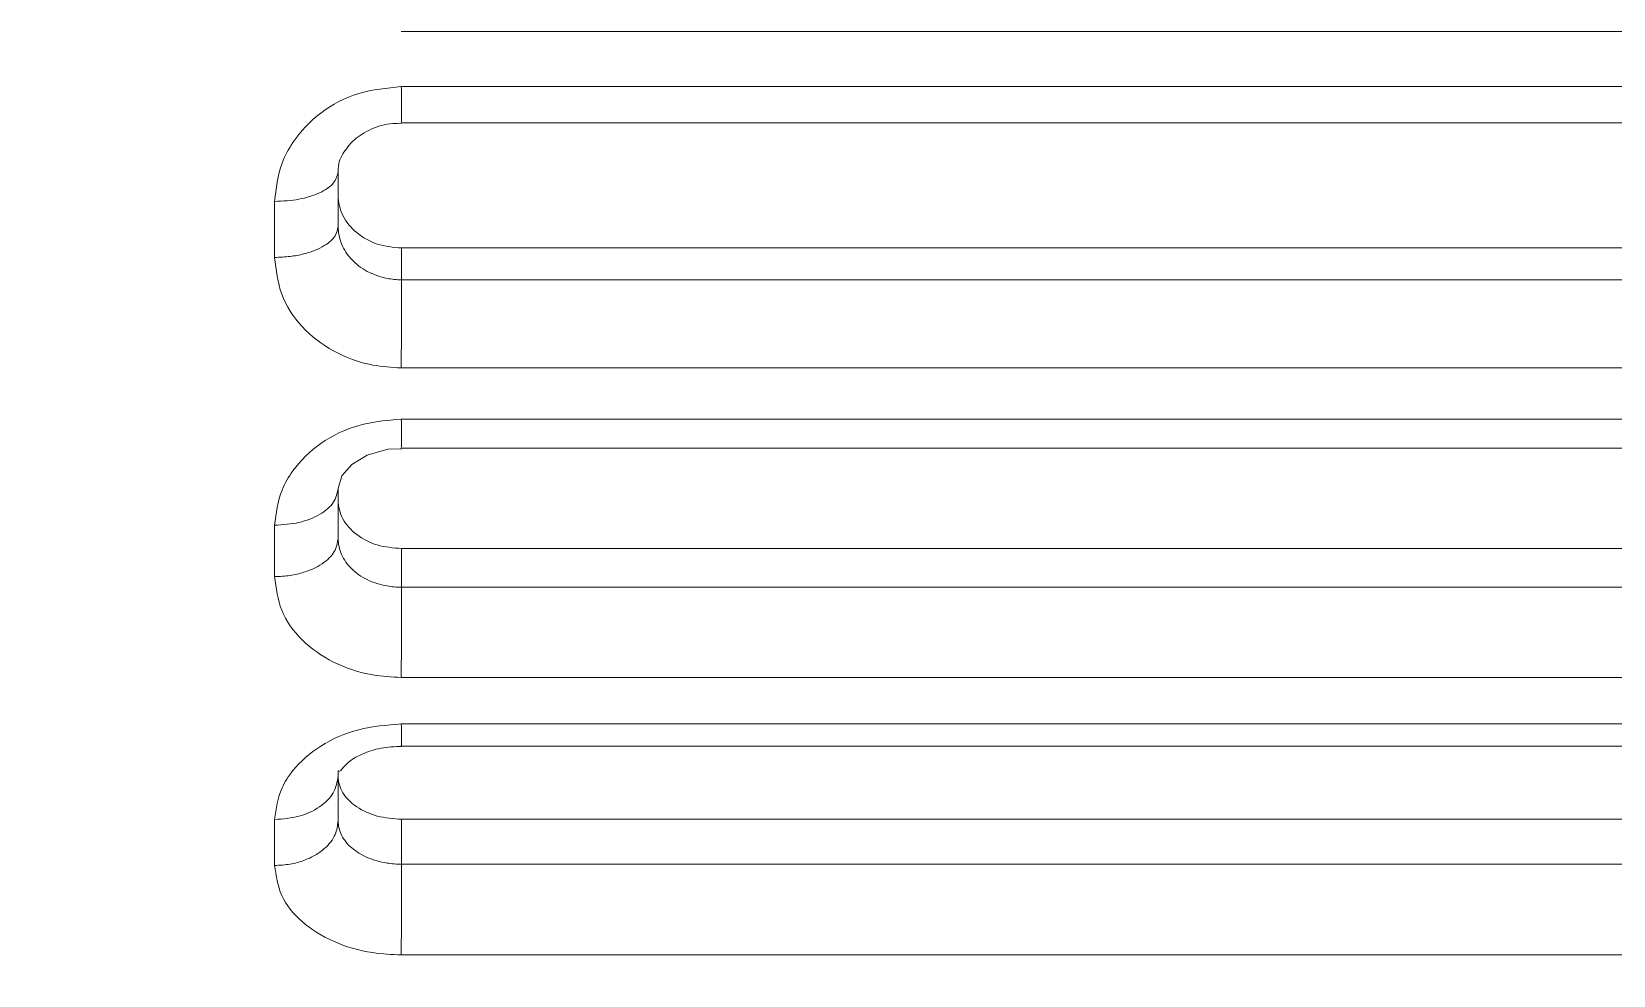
# Model space of a CAD drawing. Header units: inches. Extents: x 0.54 to 10.46, y 0.74 to 7.76.
# Drawn here: x 1.9537 to 2.0398, y 4.6755 to 4.7269 of the extents above; entities that cross this region are included whole.
import ezdxf

# ---------------------------------------------------------------- set-up
doc = ezdxf.new("R2010")
doc.units = ezdxf.units.IN
doc.header["$MEASUREMENT"] = 0
doc.layers.add('BG', color=7, linetype='Continuous')
doc.layers.add('MCG-INT-4FT', color=7, linetype='Continuous')

# ---------------------------------------------------------------- blocks, each defined once
blk = doc.blocks.new('block 3')
at = {"layer": 'BG', "true_color": 0xffffff}
h = blk.add_hatch(color=7, dxfattribs=at)
h.dxf.hatch_style = 2
edge = h.paths.add_edge_path()
edge.add_spline(control_points=[(10.295993, 0.906118), (10.295993, 0.906118), (0.871121, 0.906118), (0.871121, 0.906118), (0.870165, 0.906118), (0.869385, 0.906891), (0.869385, 0.907854), (0.869385, 0.907854), (0.869385, 7.592153), (0.869385, 7.592153), (0.869385, 7.593109), (0.870165, 7.593889), (0.871121, 7.593889), (0.871121, 7.593889), (10.295993, 7.593889), (10.295993, 7.593889), (10.296956, 7.593889), (10.297729, 7.593109), (10.297729, 7.592153), (10.297729, 7.592153), (10.297729, 0.907854), (10.297729, 0.907854), (10.297729, 0.906891), (10.296956, 0.906118), (10.295993, 0.906118)], knot_values=[0, 0, 0, 0, 1, 1, 1, 2, 2, 2, 3, 3, 3, 4, 4, 4, 5, 5, 5, 6, 6, 6, 7, 7, 7, 8, 8, 8, 8], degree=3, periodic=1)
h.paths.add_polyline_path([(0.872857, 0.90959), (10.294257, 0.90959), (10.294257, 7.590417), (0.872857, 7.590417)])
at = {"layer": 'BG', "lineweight": 0}
blk.add_open_spline([(10.295993, 0.906118), (10.295993, 0.906118), (0.871121, 0.906118), (0.871121, 0.906118), (0.870165, 0.906118), (0.869385, 0.906891), (0.869385, 0.907854), (0.869385, 0.907854), (0.869385, 7.592153), (0.869385, 7.592153), (0.869385, 7.593109), (0.870165, 7.593889), (0.871121, 7.593889), (0.871121, 7.593889), (10.295993, 7.593889), (10.295993, 7.593889), (10.296956, 7.593889), (10.297729, 7.593109), (10.297729, 7.592153), (10.297729, 7.592153), (10.297729, 0.907854), (10.297729, 0.907854), (10.297729, 0.906891), (10.296956, 0.906118), (10.295993, 0.906118)], degree=3, knots=[0, 0, 0, 0, 1, 1, 1, 2, 2, 2, 3, 3, 3, 4, 4, 4, 5, 5, 5, 6, 6, 6, 7, 7, 7, 8, 8, 8, 8], dxfattribs=at)
blk = doc.blocks.new('block 2')
at = {"layer": 'BG'}
blk.add_blockref('block 3', (0, 0), dxfattribs=at)
blk = doc.blocks.new('block 69')
at = {"layer": 'BG', "true_color": 0xffffff}
h = blk.add_hatch(color=7, dxfattribs=at)
h.dxf.hatch_style = 2
edge = h.paths.add_edge_path()
edge.add_spline(control_points=[(10.463094, 0.739003), (10.463094, 0.739003), (0.536906, 0.739003), (0.536906, 0.739003), (0.53595, 0.739003), (0.53517, 0.739777), (0.53517, 0.74074), (0.53517, 0.74074), (0.53517, 7.75926), (0.53517, 7.75926), (0.53517, 7.760217), (0.53595, 7.760997), (0.536906, 7.760997), (0.536906, 7.760997), (10.463094, 7.760997), (10.463094, 7.760997), (10.464057, 7.760997), (10.46483, 7.760217), (10.46483, 7.75926), (10.46483, 7.75926), (10.46483, 0.74074), (10.46483, 0.74074), (10.46483, 0.739777), (10.464057, 0.739003), (10.463094, 0.739003)], knot_values=[0, 0, 0, 0, 1, 1, 1, 2, 2, 2, 3, 3, 3, 4, 4, 4, 5, 5, 5, 6, 6, 6, 7, 7, 7, 8, 8, 8, 8], degree=3, periodic=1)
h.paths.add_polyline_path([(0.538642, 0.742476), (10.461358, 0.742476), (10.461358, 7.757524), (0.538642, 7.757524)])
at = {"layer": 'BG', "lineweight": 0}
blk.add_open_spline([(10.463094, 0.739003), (10.463094, 0.739003), (0.536906, 0.739003), (0.536906, 0.739003), (0.53595, 0.739003), (0.53517, 0.739777), (0.53517, 0.74074), (0.53517, 0.74074), (0.53517, 7.75926), (0.53517, 7.75926), (0.53517, 7.760217), (0.53595, 7.760997), (0.536906, 7.760997), (0.536906, 7.760997), (10.463094, 7.760997), (10.463094, 7.760997), (10.464057, 7.760997), (10.46483, 7.760217), (10.46483, 7.75926), (10.46483, 7.75926), (10.46483, 0.74074), (10.46483, 0.74074), (10.46483, 0.739777), (10.464057, 0.739003), (10.463094, 0.739003)], degree=3, knots=[0, 0, 0, 0, 1, 1, 1, 2, 2, 2, 3, 3, 3, 4, 4, 4, 5, 5, 5, 6, 6, 6, 7, 7, 7, 8, 8, 8, 8], dxfattribs=at)
blk = doc.blocks.new('block 68')
at = {"layer": 'BG'}
blk.add_blockref('block 69', (0, 0), dxfattribs=at)
blk = doc.blocks.new('block 947')
at = {"layer": 'MCG-INT-4FT', "color": 7, "lineweight": 5, "true_color": 0xffffff}
blk.add_open_spline([(1.970356, 4.719242), (1.970356, 4.719711), (1.970434, 4.71992), (1.970616, 4.720218), (1.97076, 4.720454), (1.970968, 4.720745), (1.971246, 4.720993), (1.971497, 4.721217), (1.971805, 4.721405), (1.972151, 4.721559), (1.972515, 4.72172), (1.972922, 4.721843), (1.973339, 4.721875), (1.973496, 4.721886), (1.973654, 4.721885), (1.973812, 4.721884)], degree=3, knots=[0, 0, 0, 0, 1, 1, 1, 2, 2, 2, 3, 3, 3, 4, 4, 4, 5, 5, 5, 5], dxfattribs=at)
blk = doc.blocks.new('block 948')
at = {"layer": 'MCG-INT-4FT', "color": 7, "lineweight": 5, "true_color": 0xffffff}
blk.add_lwpolyline([(1.973779, 4.721903), (2.098266, 4.721903)], dxfattribs=at)
blk = doc.blocks.new('block 949')
at = {"layer": 'MCG-INT-4FT', "color": 7, "lineweight": 5, "true_color": 0xffffff}
blk.add_open_spline([(1.970356, 4.702002), (1.970356, 4.702002), (1.970564, 4.702686), (1.970564, 4.702686), (1.970564, 4.702686), (1.971103, 4.703303), (1.971103, 4.703303), (1.971103, 4.703303), (1.97193, 4.703812), (1.97193, 4.703812), (1.97193, 4.703812), (1.973059, 4.704144), (1.973059, 4.704144), (1.973059, 4.704144), (1.973813, 4.704168), (1.973813, 4.704168)], degree=3, knots=[0, 0, 0, 0, 1, 1, 1, 2, 2, 2, 3, 3, 3, 4, 4, 4, 5, 5, 5, 5], dxfattribs=at)
blk = doc.blocks.new('block 950')
at = {"layer": 'MCG-INT-4FT', "color": 7, "lineweight": 5, "true_color": 0xffffff}
blk.add_lwpolyline([(1.973779, 4.704204), (2.098266, 4.704204)], dxfattribs=at)
blk = doc.blocks.new('block 951')
at = {"layer": 'MCG-INT-4FT', "color": 7, "lineweight": 5, "true_color": 0xffffff}
blk.add_open_spline([(1.970356, 4.686329), (1.970356, 4.6868), (1.970351, 4.686537), (1.970475, 4.686627), (1.970555, 4.686686), (1.970689, 4.686894), (1.970899, 4.687078), (1.971088, 4.687243), (1.971338, 4.687388), (1.971633, 4.687522), (1.971944, 4.687663), (1.972307, 4.687792), (1.972695, 4.687863), (1.973053, 4.687927), (1.973432, 4.687942), (1.973811, 4.687957)], degree=3, knots=[0, 0, 0, 0, 1, 1, 1, 2, 2, 2, 3, 3, 3, 4, 4, 4, 5, 5, 5, 5], dxfattribs=at)
blk = doc.blocks.new('block 952')
at = {"layer": 'MCG-INT-4FT', "color": 7, "lineweight": 5, "true_color": 0xffffff}
blk.add_lwpolyline([(1.973779, 4.687975), (2.098266, 4.687975)], dxfattribs=at)
blk = doc.blocks.new('block 1006')
at = {"layer": 'MCG-INT-4FT', "color": 7, "lineweight": 5, "true_color": 0xffffff}
blk.add_lwpolyline([(2.098271, 4.726877), (1.973791, 4.726877)], dxfattribs=at)
blk = doc.blocks.new('block 1010')
at = {"layer": 'MCG-INT-4FT', "color": 7, "lineweight": 5, "true_color": 0xffffff}
blk.add_lwpolyline([(1.973797, 4.723881), (2.098249, 4.723881)], dxfattribs=at)
blk = doc.blocks.new('block 1011')
at = {"layer": 'MCG-INT-4FT', "color": 7, "lineweight": 5, "true_color": 0xffffff}
blk.add_open_spline([(1.9669, 4.71763), (1.966977, 4.718336), (1.967054, 4.719042), (1.967302, 4.71971), (1.967447, 4.720102), (1.967651, 4.720481), (1.967893, 4.720839), (1.968301, 4.721443), (1.968817, 4.721987), (1.969423, 4.722446), (1.970032, 4.722908), (1.970731, 4.723283), (1.971477, 4.723508), (1.97222, 4.723732), (1.973008, 4.723806), (1.973797, 4.723881)], degree=3, knots=[0, 0, 0, 0, 1, 1, 1, 2, 2, 2, 3, 3, 3, 4, 4, 4, 5, 5, 5, 5], dxfattribs=at)
blk = doc.blocks.new('block 1012')
at = {"layer": 'MCG-INT-4FT', "color": 7, "lineweight": 5, "true_color": 0xffffff}
blk.add_lwpolyline([(1.9669, 4.714583), (1.9669, 4.71763)], dxfattribs=at)
blk = doc.blocks.new('block 1013')
at = {"layer": 'MCG-INT-4FT', "color": 7, "lineweight": 5, "true_color": 0xffffff}
blk.add_open_spline([(1.973791, 4.708567), (1.97327, 4.708599), (1.97275, 4.708632), (1.972242, 4.708724), (1.971489, 4.708862), (1.970763, 4.709133), (1.970112, 4.709493), (1.969462, 4.709853), (1.968886, 4.710302), (1.968403, 4.710823), (1.967917, 4.711347), (1.967525, 4.711945), (1.96729, 4.712582), (1.967054, 4.713222), (1.966977, 4.713903), (1.9669, 4.714583)], degree=3, knots=[0, 0, 0, 0, 1, 1, 1, 2, 2, 2, 3, 3, 3, 4, 4, 4, 5, 5, 5, 5], dxfattribs=at)
blk = doc.blocks.new('block 1014')
at = {"layer": 'MCG-INT-4FT', "color": 7, "lineweight": 5, "true_color": 0xffffff}
blk.add_lwpolyline([(2.098271, 4.708567), (1.973791, 4.708567)], dxfattribs=at)
blk = doc.blocks.new('block 1018')
at = {"layer": 'MCG-INT-4FT', "color": 7, "lineweight": 5, "true_color": 0xffffff}
blk.add_lwpolyline([(1.973797, 4.70578), (2.098249, 4.70578)], dxfattribs=at)
blk = doc.blocks.new('block 1019')
at = {"layer": 'MCG-INT-4FT', "color": 7, "lineweight": 5, "true_color": 0xffffff}
blk.add_open_spline([(1.9669, 4.700001), (1.966977, 4.700652), (1.967054, 4.701302), (1.967302, 4.701919), (1.967447, 4.702281), (1.967651, 4.702631), (1.967893, 4.702962), (1.968301, 4.703521), (1.968817, 4.704025), (1.969423, 4.70445), (1.970032, 4.704877), (1.970731, 4.705226), (1.971477, 4.705434), (1.97222, 4.705642), (1.973008, 4.705711), (1.973797, 4.70578)], degree=3, knots=[0, 0, 0, 0, 1, 1, 1, 2, 2, 2, 3, 3, 3, 4, 4, 4, 5, 5, 5, 5], dxfattribs=at)
blk = doc.blocks.new('block 1020')
at = {"layer": 'MCG-INT-4FT', "color": 7, "lineweight": 5, "true_color": 0xffffff}
blk.add_lwpolyline([(1.9669, 4.697202), (1.9669, 4.700001)], dxfattribs=at)
blk = doc.blocks.new('block 1021')
at = {"layer": 'MCG-INT-4FT', "color": 7, "lineweight": 5, "true_color": 0xffffff}
blk.add_open_spline([(1.973791, 4.691709), (1.97327, 4.691739), (1.97275, 4.691768), (1.972242, 4.691852), (1.971489, 4.691978), (1.970763, 4.692224), (1.970112, 4.692552), (1.969462, 4.692879), (1.968886, 4.693288), (1.968403, 4.693763), (1.967917, 4.694241), (1.967525, 4.694787), (1.96729, 4.69537), (1.967054, 4.695955), (1.966977, 4.696578), (1.9669, 4.697202)], degree=3, knots=[0, 0, 0, 0, 1, 1, 1, 2, 2, 2, 3, 3, 3, 4, 4, 4, 5, 5, 5, 5], dxfattribs=at)
blk = doc.blocks.new('block 1022')
at = {"layer": 'MCG-INT-4FT', "color": 7, "lineweight": 5, "true_color": 0xffffff}
blk.add_lwpolyline([(2.098271, 4.691709), (1.973791, 4.691709)], dxfattribs=at)
blk = doc.blocks.new('block 1026')
at = {"layer": 'MCG-INT-4FT', "color": 7, "lineweight": 5, "true_color": 0xffffff}
blk.add_lwpolyline([(1.973797, 4.689182), (2.098249, 4.689182)], dxfattribs=at)
blk = doc.blocks.new('block 1027')
at = {"layer": 'MCG-INT-4FT', "color": 7, "lineweight": 5, "true_color": 0xffffff}
blk.add_open_spline([(1.9669, 4.683977), (1.966977, 4.684561), (1.967054, 4.685145), (1.967302, 4.685699), (1.967447, 4.686024), (1.967651, 4.68634), (1.967893, 4.686638), (1.968301, 4.687141), (1.968817, 4.687595), (1.969423, 4.687979), (1.970032, 4.688366), (1.970731, 4.688681), (1.971477, 4.688869), (1.97222, 4.689057), (1.973008, 4.689119), (1.973797, 4.689182)], degree=3, knots=[0, 0, 0, 0, 1, 1, 1, 2, 2, 2, 3, 3, 3, 4, 4, 4, 5, 5, 5, 5], dxfattribs=at)
blk = doc.blocks.new('block 1028')
at = {"layer": 'MCG-INT-4FT', "color": 7, "lineweight": 5, "true_color": 0xffffff}
blk.add_lwpolyline([(1.9669, 4.681475), (1.9669, 4.683977)], dxfattribs=at)
blk = doc.blocks.new('block 1029')
at = {"layer": 'MCG-INT-4FT', "color": 7, "lineweight": 5, "true_color": 0xffffff}
blk.add_open_spline([(1.973791, 4.676604), (1.97327, 4.67663), (1.97275, 4.676656), (1.972242, 4.67673), (1.971489, 4.67684), (1.970763, 4.677058), (1.970112, 4.677347), (1.969462, 4.677637), (1.968886, 4.677998), (1.968403, 4.678419), (1.967917, 4.678843), (1.967525, 4.679326), (1.96729, 4.679844), (1.967054, 4.680365), (1.966977, 4.68092), (1.9669, 4.681475)], degree=3, knots=[0, 0, 0, 0, 1, 1, 1, 2, 2, 2, 3, 3, 3, 4, 4, 4, 5, 5, 5, 5], dxfattribs=at)
blk = doc.blocks.new('block 1030')
at = {"layer": 'MCG-INT-4FT', "color": 7, "lineweight": 5, "true_color": 0xffffff}
blk.add_lwpolyline([(2.098271, 4.676604), (1.973791, 4.676604)], dxfattribs=at)
blk = doc.blocks.new('block 1152')
at = {"layer": 'MCG-INT-4FT', "color": 7, "lineweight": 5, "true_color": 0xffffff}
blk.add_open_spline([(1.970356, 4.719247), (1.970304, 4.719035), (1.970252, 4.718823), (1.970093, 4.718628), (1.969934, 4.718433), (1.969668, 4.718255), (1.969344, 4.718104), (1.96902, 4.717952), (1.968639, 4.717828), (1.968223, 4.717753), (1.967806, 4.717679), (1.967353, 4.717654), (1.9669, 4.71763)], degree=3, knots=[0, 0, 0, 0, 1, 1, 1, 2, 2, 2, 3, 3, 3, 4, 4, 4, 4], dxfattribs=at)
blk = doc.blocks.new('block 1153')
at = {"layer": 'MCG-INT-4FT', "color": 7, "lineweight": 5, "true_color": 0xffffff}
blk.add_open_spline([(1.973811, 4.721959), (1.973808, 4.72203), (1.973808, 4.722115), (1.973807, 4.722217), (1.973806, 4.722326), (1.973805, 4.722455), (1.973804, 4.722606), (1.973803, 4.722767), (1.973802, 4.722953), (1.973801, 4.723163), (1.9738, 4.723385), (1.973798, 4.723633), (1.973797, 4.723881)], degree=3, knots=[0, 0, 0, 0, 1, 1, 1, 2, 2, 2, 3, 3, 3, 4, 4, 4, 4], dxfattribs=at)
blk = doc.blocks.new('block 1157')
at = {"layer": 'MCG-INT-4FT', "color": 7, "lineweight": 5, "true_color": 0xffffff}
blk.add_lwpolyline([(1.970356, 4.719247), (1.970356, 4.716278)], dxfattribs=at)
blk = doc.blocks.new('block 1158')
at = {"layer": 'MCG-INT-4FT', "color": 7, "lineweight": 5, "true_color": 0xffffff}
blk.add_open_spline([(1.970356, 4.716278), (1.970324, 4.716105), (1.970292, 4.715931), (1.970193, 4.715766), (1.970076, 4.71557), (1.969865, 4.715386), (1.969602, 4.715225), (1.969455, 4.715135), (1.969291, 4.715053), (1.969111, 4.714979), (1.968919, 4.714901), (1.968709, 4.714833), (1.968486, 4.714775), (1.968249, 4.714715), (1.967998, 4.714666), (1.96774, 4.714636), (1.967465, 4.714604), (1.967183, 4.714594), (1.9669, 4.714583)], degree=3, knots=[0, 0, 0, 0, 1, 1, 1, 2, 2, 2, 3, 3, 3, 4, 4, 4, 5, 5, 5, 6, 6, 6, 6], dxfattribs=at)
blk = doc.blocks.new('block 1161')
at = {"layer": 'MCG-INT-4FT', "color": 7, "lineweight": 5, "true_color": 0xffffff}
blk.add_open_spline([(1.970356, 4.716278), (1.970356, 4.715948), (1.970422, 4.715622), (1.970548, 4.715315), (1.970674, 4.715008), (1.970861, 4.71472), (1.971097, 4.714468), (1.971335, 4.714213), (1.971623, 4.713995), (1.971946, 4.713823), (1.972275, 4.713647), (1.97264, 4.713519), (1.973019, 4.713444), (1.973279, 4.713393), (1.973546, 4.713366), (1.973812, 4.713366)], degree=3, knots=[0, 0, 0, 0, 1, 1, 1, 2, 2, 2, 3, 3, 3, 4, 4, 4, 5, 5, 5, 5], dxfattribs=at)
blk = doc.blocks.new('block 1162')
at = {"layer": 'MCG-INT-4FT', "color": 7, "lineweight": 5, "true_color": 0xffffff}
blk.add_open_spline([(1.973791, 4.708567), (1.973792, 4.708813), (1.973794, 4.709059), (1.973796, 4.709321), (1.973797, 4.709531), (1.973799, 4.709752), (1.9738, 4.709975), (1.973802, 4.710389), (1.973805, 4.710813), (1.973807, 4.711216), (1.973808, 4.711448), (1.973809, 4.711672), (1.973809, 4.711888), (1.97381, 4.712099), (1.973811, 4.712301), (1.973811, 4.712482), (1.973812, 4.712828), (1.973813, 4.713097), (1.973813, 4.713366)], degree=3, knots=[0, 0, 0, 0, 1, 1, 1, 2, 2, 2, 3, 3, 3, 4, 4, 4, 5, 5, 5, 6, 6, 6, 6], dxfattribs=at)
blk = doc.blocks.new('block 1163')
at = {"layer": 'MCG-INT-4FT', "color": 7, "lineweight": 5, "true_color": 0xffffff}
blk.add_open_spline([(1.973813, 4.715097), (1.973362, 4.715139), (1.97291, 4.715182), (1.97249, 4.715314), (1.972075, 4.715444), (1.971691, 4.715663), (1.971369, 4.715933), (1.971052, 4.716198), (1.970796, 4.716514), (1.970619, 4.716862), (1.970532, 4.717034), (1.970464, 4.717214), (1.970423, 4.717399), (1.970382, 4.717584), (1.970369, 4.717773), (1.970356, 4.717963)], degree=3, knots=[0, 0, 0, 0, 1, 1, 1, 2, 2, 2, 3, 3, 3, 4, 4, 4, 5, 5, 5, 5], dxfattribs=at)
blk = doc.blocks.new('block 1164')
at = {"layer": 'MCG-INT-4FT', "color": 7, "lineweight": 5, "true_color": 0xffffff}
blk.add_lwpolyline([(1.973813, 4.715097), (1.973813, 4.713366)], dxfattribs=at)
blk = doc.blocks.new('block 1167')
at = {"layer": 'MCG-INT-4FT', "color": 7, "lineweight": 5, "true_color": 0xffffff}
blk.add_lwpolyline([(1.973813, 4.715097), (2.098249, 4.715097)], dxfattribs=at)
blk = doc.blocks.new('block 1168')
at = {"layer": 'MCG-INT-4FT', "color": 7, "lineweight": 5, "true_color": 0xffffff}
blk.add_lwpolyline([(1.973813, 4.713366), (2.098249, 4.713366)], dxfattribs=at)
blk = doc.blocks.new('block 1171')
at = {"layer": 'MCG-INT-4FT', "color": 7, "lineweight": 5, "true_color": 0xffffff}
blk.add_open_spline([(1.970356, 4.70201), (1.970304, 4.701747), (1.970252, 4.701484), (1.970093, 4.701241), (1.969934, 4.700999), (1.969668, 4.700778), (1.969344, 4.70059), (1.96902, 4.700402), (1.968639, 4.700247), (1.968223, 4.700154), (1.967806, 4.700062), (1.967353, 4.700031), (1.9669, 4.700001)], degree=3, knots=[0, 0, 0, 0, 1, 1, 1, 2, 2, 2, 3, 3, 3, 4, 4, 4, 4], dxfattribs=at)
blk = doc.blocks.new('block 1172')
at = {"layer": 'MCG-INT-4FT', "color": 7, "lineweight": 5, "true_color": 0xffffff}
blk.add_open_spline([(1.97381, 4.704251), (1.973808, 4.704217), (1.973808, 4.704279), (1.973807, 4.704355), (1.973806, 4.704436), (1.973805, 4.704532), (1.973804, 4.704654), (1.973803, 4.704784), (1.973802, 4.704943), (1.973801, 4.705129), (1.9738, 4.705326), (1.973798, 4.705553), (1.973797, 4.70578)], degree=3, knots=[0, 0, 0, 0, 1, 1, 1, 2, 2, 2, 3, 3, 3, 4, 4, 4, 4], dxfattribs=at)
blk = doc.blocks.new('block 1175')
at = {"layer": 'MCG-INT-4FT', "color": 7, "lineweight": 5, "true_color": 0xffffff}
blk.add_lwpolyline([(1.970356, 4.70201), (1.970356, 4.699282)], dxfattribs=at)
blk = doc.blocks.new('block 1176')
at = {"layer": 'MCG-INT-4FT', "color": 7, "lineweight": 5, "true_color": 0xffffff}
blk.add_open_spline([(1.970356, 4.699282), (1.970324, 4.699069), (1.970292, 4.698856), (1.970193, 4.698652), (1.970076, 4.698412), (1.969865, 4.698186), (1.969602, 4.697988), (1.969455, 4.697878), (1.969291, 4.697777), (1.969111, 4.697687), (1.968919, 4.69759), (1.968709, 4.697507), (1.968486, 4.697437), (1.968249, 4.697362), (1.967998, 4.697302), (1.96774, 4.697266), (1.967465, 4.697227), (1.967183, 4.697214), (1.9669, 4.697202)], degree=3, knots=[0, 0, 0, 0, 1, 1, 1, 2, 2, 2, 3, 3, 3, 4, 4, 4, 5, 5, 5, 6, 6, 6, 6], dxfattribs=at)
blk = doc.blocks.new('block 1179')
at = {"layer": 'MCG-INT-4FT', "color": 7, "lineweight": 5, "true_color": 0xffffff}
blk.add_open_spline([(1.970356, 4.699282), (1.970356, 4.698984), (1.970422, 4.698682), (1.970548, 4.6984), (1.970674, 4.698119), (1.970861, 4.697857), (1.971097, 4.697627), (1.971335, 4.697395), (1.971623, 4.697196), (1.971946, 4.697039), (1.972275, 4.696879), (1.97264, 4.696763), (1.973019, 4.696695), (1.973279, 4.696648), (1.973546, 4.696623), (1.973812, 4.696623)], degree=3, knots=[0, 0, 0, 0, 1, 1, 1, 2, 2, 2, 3, 3, 3, 4, 4, 4, 5, 5, 5, 5], dxfattribs=at)
blk = doc.blocks.new('block 1180')
at = {"layer": 'MCG-INT-4FT', "color": 7, "lineweight": 5, "true_color": 0xffffff}
blk.add_open_spline([(1.973791, 4.691709), (1.973792, 4.69194), (1.973794, 4.692171), (1.973796, 4.692422), (1.973797, 4.692636), (1.973799, 4.692864), (1.9738, 4.693098), (1.973803, 4.693485), (1.973805, 4.693887), (1.973807, 4.69428), (1.973808, 4.694517), (1.973809, 4.694751), (1.973809, 4.694978), (1.97381, 4.6952), (1.973811, 4.695416), (1.973811, 4.695615), (1.973812, 4.695994), (1.973813, 4.696309), (1.973813, 4.696623)], degree=3, knots=[0, 0, 0, 0, 1, 1, 1, 2, 2, 2, 3, 3, 3, 4, 4, 4, 5, 5, 5, 6, 6, 6, 6], dxfattribs=at)
blk = doc.blocks.new('block 1182')
at = {"layer": 'MCG-INT-4FT', "color": 7, "lineweight": 5, "true_color": 0xffffff}
blk.add_lwpolyline([(1.973813, 4.698731), (2.098249, 4.698731)], dxfattribs=at)
blk = doc.blocks.new('block 1183')
at = {"layer": 'MCG-INT-4FT', "color": 7, "lineweight": 5, "true_color": 0xffffff}
blk.add_open_spline([(1.973813, 4.698731), (1.973362, 4.69877), (1.97291, 4.698808), (1.97249, 4.698929), (1.972075, 4.699048), (1.971691, 4.699248), (1.971369, 4.699494), (1.971052, 4.699737), (1.970796, 4.700026), (1.970619, 4.700345), (1.970532, 4.700502), (1.970464, 4.700667), (1.970423, 4.700836), (1.970382, 4.701006), (1.970369, 4.701179), (1.970356, 4.701353)], degree=3, knots=[0, 0, 0, 0, 1, 1, 1, 2, 2, 2, 3, 3, 3, 4, 4, 4, 5, 5, 5, 5], dxfattribs=at)
blk = doc.blocks.new('block 1184')
at = {"layer": 'MCG-INT-4FT', "color": 7, "lineweight": 5, "true_color": 0xffffff}
blk.add_lwpolyline([(1.973813, 4.698731), (1.973813, 4.696623)], dxfattribs=at)
blk = doc.blocks.new('block 1186')
at = {"layer": 'MCG-INT-4FT', "color": 7, "lineweight": 5, "true_color": 0xffffff}
blk.add_lwpolyline([(1.973813, 4.696623), (2.098249, 4.696623)], dxfattribs=at)
blk = doc.blocks.new('block 1189')
at = {"layer": 'MCG-INT-4FT', "color": 7, "lineweight": 5, "true_color": 0xffffff}
blk.add_open_spline([(1.970356, 4.686343), (1.970304, 4.686033), (1.970252, 4.685723), (1.970093, 4.685437), (1.969934, 4.685152), (1.969668, 4.684892), (1.969344, 4.68467), (1.96902, 4.684449), (1.968639, 4.684266), (1.968223, 4.684157), (1.967806, 4.684049), (1.967353, 4.684013), (1.9669, 4.683977)], degree=3, knots=[0, 0, 0, 0, 1, 1, 1, 2, 2, 2, 3, 3, 3, 4, 4, 4, 4], dxfattribs=at)
blk = doc.blocks.new('block 1190')
at = {"layer": 'MCG-INT-4FT', "color": 7, "lineweight": 5, "true_color": 0xffffff}
blk.add_open_spline([(1.973809, 4.687985), (1.973806, 4.688056), (1.973805, 4.68813), (1.973804, 4.688225), (1.973803, 4.688326), (1.973802, 4.688452), (1.973801, 4.68861), (1.9738, 4.688777), (1.973798, 4.688979), (1.973797, 4.689182)], degree=3, knots=[0, 0, 0, 0, 1, 1, 1, 2, 2, 2, 3, 3, 3, 3], dxfattribs=at)
blk = doc.blocks.new('block 1193')
at = {"layer": 'MCG-INT-4FT', "color": 7, "lineweight": 5, "true_color": 0xffffff}
blk.add_lwpolyline([(1.970356, 4.686343), (1.970356, 4.683904)], dxfattribs=at)
blk = doc.blocks.new('block 1194')
at = {"layer": 'MCG-INT-4FT', "color": 7, "lineweight": 5, "true_color": 0xffffff}
blk.add_open_spline([(1.970356, 4.683904), (1.970324, 4.683655), (1.970292, 4.683406), (1.970193, 4.683168), (1.970076, 4.682888), (1.969865, 4.682623), (1.969602, 4.682392), (1.969455, 4.682263), (1.969291, 4.682145), (1.969111, 4.68204), (1.968919, 4.681928), (1.968709, 4.68183), (1.968486, 4.681748), (1.968249, 4.681661), (1.967998, 4.681592), (1.96774, 4.681549), (1.967465, 4.681504), (1.967183, 4.68149), (1.9669, 4.681475)], degree=3, knots=[0, 0, 0, 0, 1, 1, 1, 2, 2, 2, 3, 3, 3, 4, 4, 4, 5, 5, 5, 6, 6, 6, 6], dxfattribs=at)
blk = doc.blocks.new('block 1197')
at = {"layer": 'MCG-INT-4FT', "color": 7, "lineweight": 5, "true_color": 0xffffff}
blk.add_open_spline([(1.970356, 4.683904), (1.970356, 4.683639), (1.970422, 4.683369), (1.970548, 4.683119), (1.970674, 4.682868), (1.970861, 4.682636), (1.971097, 4.682433), (1.971335, 4.682228), (1.971623, 4.682051), (1.971946, 4.681913), (1.972275, 4.681771), (1.97264, 4.681669), (1.973019, 4.681609), (1.973279, 4.681568), (1.973546, 4.681546), (1.973812, 4.681546)], degree=3, knots=[0, 0, 0, 0, 1, 1, 1, 2, 2, 2, 3, 3, 3, 4, 4, 4, 5, 5, 5, 5], dxfattribs=at)
blk = doc.blocks.new('block 1198')
at = {"layer": 'MCG-INT-4FT', "color": 7, "lineweight": 5, "true_color": 0xffffff}
blk.add_open_spline([(1.973791, 4.676604), (1.973792, 4.676813), (1.973794, 4.677022), (1.973796, 4.677257), (1.973797, 4.677463), (1.973799, 4.677689), (1.9738, 4.677924), (1.973803, 4.678293), (1.973805, 4.678685), (1.973807, 4.679076), (1.973808, 4.679304), (1.973809, 4.679532), (1.973809, 4.679758), (1.97381, 4.679988), (1.973811, 4.680215), (1.973811, 4.680428), (1.973812, 4.680835), (1.973813, 4.68119), (1.973813, 4.681546)], degree=3, knots=[0, 0, 0, 0, 1, 1, 1, 2, 2, 2, 3, 3, 3, 4, 4, 4, 5, 5, 5, 6, 6, 6, 6], dxfattribs=at)
blk = doc.blocks.new('block 1200')
at = {"layer": 'MCG-INT-4FT', "color": 7, "lineweight": 5, "true_color": 0xffffff}
blk.add_lwpolyline([(1.973813, 4.683993), (2.098249, 4.683993)], dxfattribs=at)
blk = doc.blocks.new('block 1201')
at = {"layer": 'MCG-INT-4FT', "color": 7, "lineweight": 5, "true_color": 0xffffff}
blk.add_open_spline([(1.973813, 4.683993), (1.973362, 4.684027), (1.97291, 4.684061), (1.97249, 4.684168), (1.972075, 4.684274), (1.971691, 4.684451), (1.971369, 4.68467), (1.971052, 4.684886), (1.970796, 4.685143), (1.970619, 4.685426), (1.970532, 4.685566), (1.970464, 4.685713), (1.970423, 4.685863), (1.970382, 4.686015), (1.970369, 4.68617), (1.970356, 4.686324)], degree=3, knots=[0, 0, 0, 0, 1, 1, 1, 2, 2, 2, 3, 3, 3, 4, 4, 4, 5, 5, 5, 5], dxfattribs=at)
blk = doc.blocks.new('block 1203')
at = {"layer": 'MCG-INT-4FT', "color": 7, "lineweight": 5, "true_color": 0xffffff}
blk.add_lwpolyline([(1.973813, 4.683993), (1.973813, 4.681546)], dxfattribs=at)
blk = doc.blocks.new('block 1204')
at = {"layer": 'MCG-INT-4FT', "color": 7, "lineweight": 5, "true_color": 0xffffff}
blk.add_lwpolyline([(1.973813, 4.681546), (2.098249, 4.681546)], dxfattribs=at)

msp = doc.modelspace()

# ---------------------------------------------------------------- block references
at = {"layer": 'BG'}
for name in ['block 68', 'block 2']:
    msp.add_blockref(name, (0, 0), dxfattribs=at)
at = {"layer": 'MCG-INT-4FT'}
for name in ['block 1006', 'block 1011', 'block 1010', 'block 1153', 'block 947', 'block 948', 'block 1152', 'block 1157', 'block 1012', 'block 1163', 'block 1158', 'block 1161', 'block 1164', 'block 1167', 'block 1013', 'block 1162', 'block 1168', 'block 1014', 'block 1019', 'block 1018', 'block 1172', 'block 949', 'block 950', 'block 1171', 'block 1175', 'block 1183', 'block 1020', 'block 1176', 'block 1179', 'block 1182', 'block 1184', 'block 1021', 'block 1180', 'block 1186', 'block 1022', 'block 1027', 'block 1026', 'block 1190', 'block 951', 'block 952', 'block 1189', 'block 1193', 'block 1201', 'block 1028', 'block 1194', 'block 1197', 'block 1200', 'block 1203', 'block 1029', 'block 1198', 'block 1204', 'block 1030']:
    msp.add_blockref(name, (0, 0), dxfattribs=at)

doc.saveas('drawing.dxf')
